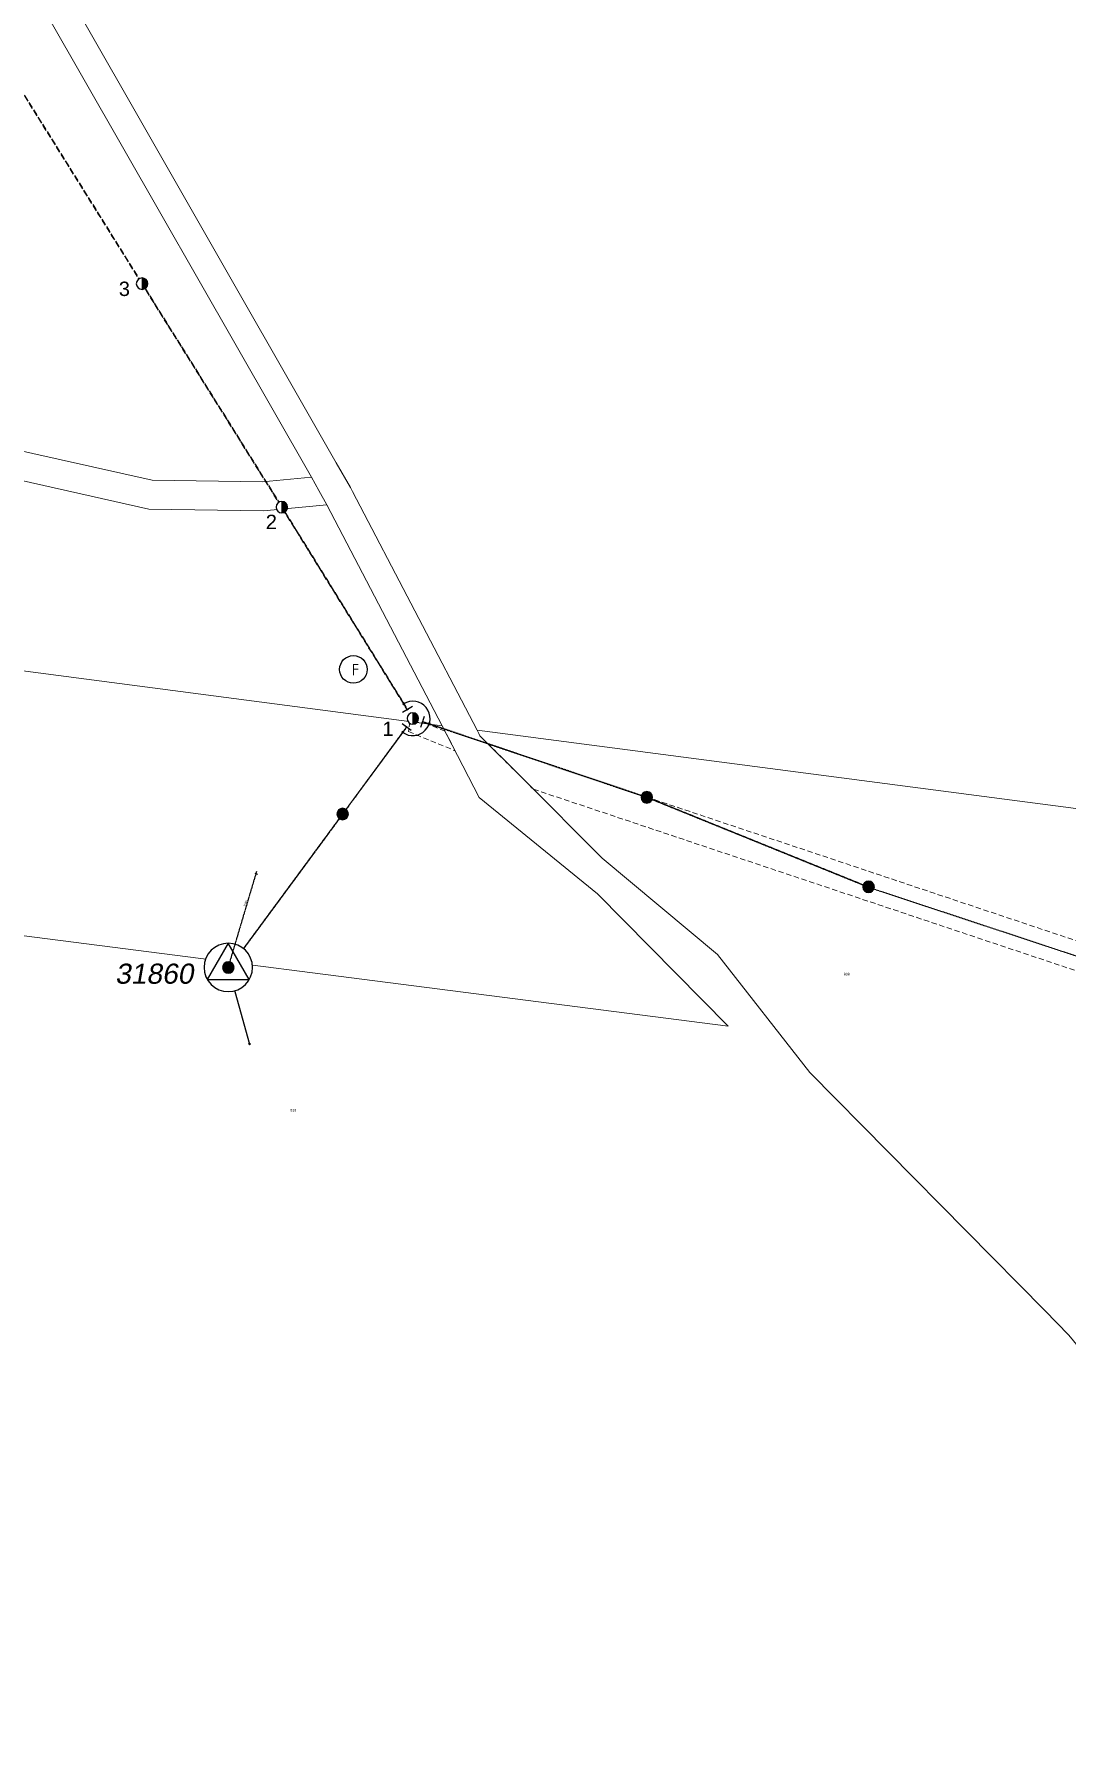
# Model space of a CAD drawing. Header units: metres. Extents: x 249687 to 257263, y 6187901 to 6192012.
# Drawn here: x 253923 to 254642, y 6188532 to 6189715 of the extents above; entities that cross this region are included whole.
import ezdxf
from ezdxf.enums import TextEntityAlignment as Align

# ---------------------------------------------------------------- set-up
doc = ezdxf.new("R2010")
doc.units = ezdxf.units.M
for name, pattern in [('Cable Exist OH', [1, 1, 0]), ('Cable New OH', [6, 4, -2]), ('HIDDEN', [0.375, 0.25, -0.125]), ('HIDDEN2', [0.1875, 0.125, -0.0625])]:
    doc.linetypes.add(name, pattern=pattern)
doc.layers.get('0').update_dxf_attribs({"color": 6})
for name, color, linetype in [('_User_HV_Exist', 7, 'Continuous'), ('Equip_SP_HV_EXT', 7, 'Continuous'), ('Mains_HV_EXT', 7, 'Continuous'), ('Mains_HV_NEW', 2, 'Continuous'), ('Mains_HV_New_B10', 2, 'Continuous'), ('Mains_HV_NEW_Hardwired', 2, 'Continuous'), ('Mains_LV_EXT', 7, 'Continuous'), ('OH_Details_SP_MISC', 7, 'Continuous'), ('Services_SP_EXT', 7, 'Continuous'), ('Sub_SP_TR_HV_LV_MOD', 3, 'Continuous'), ('SupportsOH_SP_TR_HV_LV_SL_EXT', 7, 'Continuous'), ('SupportsOH_SP_TR_HV_LV_SL_MOD', 3, 'Continuous'), ('SupportsOH_SP_TR_HV_LV_SL_NEW', 2, 'Continuous')]:
    doc.layers.add(name, color=color, linetype=linetype)
for name, color, linetype, lineweight in [('Cadastre Land Parcels_SP_EXT', 8, 'Continuous', 5), ('Cadastre Other Property_SP_EXT', 8, 'HIDDEN', 5), ('Cadastre Roads_SP_EXT', 8, 'Continuous', 5)]:
    doc.layers.add(name, color=color, linetype=linetype, lineweight=lineweight)
doc.styles.add('iecARIAL', font='arial.ttf', dxfattribs={"height": 2})
doc.styles.add('iecISOCP', font='isocp.shx')
doc.styles.add('POLE_LABEL', font='arial.ttf')
doc.styles.get("Standard").update_dxf_attribs({"font": 'arial.ttf'})

# ---------------------------------------------------------------- blocks, each defined once
blk = doc.blocks.new('SUB_POLE_EXT')
blk.add_wipeout([(0, 4.22), (0.42, 4.2), (0.83, 4.14), (1.21, 4.05), (1.62, 3.9), (1.99, 3.72), (2.35, 3.51), (2.68, 3.26), (2.99, 2.99), (3.28, 2.66), (3.52, 2.34), (3.76, 1.92), (3.9, 1.62), (4.04, 1.23), (4.18, 0.63), (4.22, 0), (4.18, -0.61), (4.06, -1.15), (3.9, -1.62), (3.58, -2.24), (3.22, -2.73), (2.97, -3.01), (2.68, -3.26), (2.36, -3.5), (2, -3.72), (1.64, -3.89), (1.25, -4.03), (0.82, -4.14), (0.42, -4.2), (0, -4.22), (-0.41, -4.2), (-0.8, -4.15), (-1.21, -4.05), (-1.62, -3.9), (-1.99, -3.73), (-2.35, -3.51), (-2.68, -3.26), (-2.96, -3.02), (-3.23, -2.72), (-3.51, -2.35), (-3.71, -2.01), (-3.91, -1.6), (-4.05, -1.21), (-4.16, -0.76), (-4.22, -0.14), (-4.21, 0.39), (-4.14, 0.83), (-4.03, 1.27), (-3.9, 1.63), (-3.71, 2.02), (-3.5, 2.37), (-3.28, 2.67), (-2.99, 2.99), (-2.68, 3.27), (-2.33, 3.52), (-1.98, 3.73), (-1.63, 3.9), (-1.2, 4.05), (-0.78, 4.15), (-0.4, 4.21)])
blk.add_line((2.16, 0.48), (2.16, 0.48, 0))
blk.add_lwpolyline([(-4.22, 0, 1), (4.22, 0, 1)], format="xyb", close=True)
blk.add_lwpolyline([(2.14, 0.52), (0, 4.22), (-3.66, -2.11), (3.66, -2.11)], close=True)
for tag, height, flags, p in [('ASSET_NUM', 3.5, 8, (2, 2)), ('STREET_CODE', 0.2, 9, (1.5, 0)), ('CONSTRUCTED_VOLTAGE', 0.2, 9, (1.5, -0.2)), ('OPERATING_VOLTAGE', 0.2, 9, (1.5, -0.6)), ('OPERATED_BY', 0.2, 9, (1.5, -0.8)), ('ORIENTATION', 0.2, 9, (1.5, -1.2)), ('OWNED_BY', 0.2, 9, (1.5, -1.4)), ('SECONDARY_VOLTAGE', 0.2, 9, (1.5, -1.6)), ('STATE', 0.2, 9, (1.5, -1.8)), ('SUBSTATION_TYPE', 0.2, 9, (1.5, -2)), ('STREETNAME', 0.2, 9, (1.5, -2.8)), ('SUBURB', 0.2, 9, (1.5, -3)), ('NO_PHASES', 0.2, 9, (1.5, -0.4)), ('MAINTAINED_BY', 0.2, 9, (1.5, -1)), ('USAGE', 0.2, 9, (1.5, -2.2)), ('LEGEND', 0.2, 9, (1.5, -2.4)), ('LOCATION', 0.2, 9, (1.5, -2.6)), ('Z', 0.2, 1, (1.5, -3.4)), ('NOTES', 0.2, 9, (1.5, -3.2))]:
    blk.add_attdef(tag, text='', height=height, dxfattribs=dict(flags=flags)).set_placement(p, align=Align.MIDDLE_LEFT)
blk = doc.blocks.new('CCP_EXT')
blk.add_wipeout([(0, 0.6), (0.6, 0), (0, -0.6), (-0.6, 0)])
blk.add_lwpolyline([(-0.6, 0), (0, 0.6), (0.6, 0), (0, -0.6), (-0.6, 0)])
at = {"flags": 1}
blk.add_attdef('Z', (0, 0), '', height=0.2, dxfattribs=at)
at = {"flags": 9}
for tag, p in [('CCP_TYPE', (0, 0)), ('CONSTRUCTED_VOLTAGE', (0, -0.2)), ('NO_PHASES', (0, -0.4)), ('OPERATING_VOLTAGE', (0, -0.6)), ('ORIENTATION', (0, -0.8)), ('OWNED_BY', (0, -1)), ('USAGE', (0, -1.2)), ('LEGEND', (0, -1.4)), ('LIFE_SUPPORT', (0, -1.6)), ('STATE', (0, -1.8)), ('NOTES', (0, -2))]:
    blk.add_attdef(tag, text='', height=0.2, dxfattribs=at).set_placement(p, align=Align.MIDDLE_LEFT)
blk = doc.blocks.new('POLE_EXT')
blk.add_hatch(color=256).paths.add_polyline_path([(-1, 0, 1), (1, 0, 1)])
blk.add_lwpolyline([(-1, 0, 1), (1, 0, 1)], format="xyb", close=True)
for tag, height, flags, p in [('pNumber', 2.5, 8, (-17.84, 2.07)), ('OWNED_BY', 0.2, 9, (1.35, -0.4)), ('SPECIAL_USE', 0.2, 9, (1.35, -0.8)), ('STATE', 0.2, 9, (1.35, -1)), ('cLV', 0.2, 9, (1.35, -1.4)), ('hDepth', 0.2, 9, (1.35, -1.6)), ('hDia', 0.2, 9, (1.35, -1.8)), ('cHV', 0.2, 9, (1.35, -2)), ('PARENT', 0.2, 9, (1.35, -0.6)), ('USAGE', 0.2, 9, (1.35, -1.2)), ('LBRACKET', 0.2, 9, (1.35, -2.2)), ('LExisting', 0.2, 9, (1.35, -2.4)), ('LANTNUMBER', 0.2, 9, (1.35, -2.6)), ('LOther', 0.2, 9, (1.35, -2.8)), ('LRemove', 0.2, 9, (1.35, -3)), ('cLinedev', 0.2, 9, (1.35, -3.4)), ('pExisting', 0.2, 9, (1.35, -3.8)), ('pFooting', 0.2, 9, (1.35, -4.4)), ('pNew', 0.2, 9, (1.35, -4.6)), ('pRelocate', 0.2, 9, (1.35, -5)), ('pRemove', 0.2, 9, (1.35, -5.2)), ('pReplace', 0.2, 9, (1.35, -5.4)), ('pStay', 0.2, 9, (1.35, -5.6)), ('pType', 0.2, 9, (1.35, -5.8)), ('LEGEND', 0.2, 9, (1.35, -3.2)), ('LOCATION', 0.2, 9, (1.35, -3.6)), ('PFNUMBER', 0.2, 9, (1.35, -4)), ('NEWPFNUMBER', 0.2, 9, (1.35, -4.2)), ('cspan', 0.2, 9, (1.35, -6)), ('STREETNAME', 0.2, 9, (1.35, -6.2)), ('SUBURB', 0.2, 9, (1.35, -6.4)), ('OPERATED_BY', 0.2, 9, (1.36, -7.01)), ('NOTES', 0.2, 9, (1.35, -6.6)), ('MAINTAINED_BY', 0.2, 9, (1.36, -6.81))]:
    blk.add_attdef(tag, text='', height=height, dxfattribs=dict(flags=flags)).set_placement(p, align=Align.MIDDLE_LEFT)
at = {"style": 'POLE_LABEL'}
for tag, height, flags, p in [('ASSET_NUM', 2.5, 8, (2, 2)), ('STRUCTURE_PLANT_NUMBER', 0.2, 9, (1.35, 0.03)), ('STREET_CODE', 0.2, 9, (1.35, -0.2))]:
    blk.add_attdef(tag, text='', height=height, dxfattribs=dict(at, flags=flags)).set_placement(p, align=Align.MIDDLE_LEFT)
at = {"flags": 1}
blk.add_attdef('Z', (1.35, -7.33), '', height=0.2, dxfattribs=at)
blk = doc.blocks.new('End Shackle_EXT')
blk.add_wipeout([(0, 0.3), (1.8, 0.3), (1.8, -0.3), (0, -0.3)])
blk.add_line((1.8, -1), (1.8, 1))
at = {"flags": 1}
blk.add_attdef('Z', (0, 0), '', height=0.2, dxfattribs=at)
at = {"flags": 9}
for tag, p in [('CONNECTOR_TYPE', (0, 0)), ('CONSTRUCTED_VOLTAGE', (0, -0.2)), ('NO_PHASES', (0, -0.4)), ('OPERATING_VOLTAGE', (0, -0.6)), ('ORIENTATION', (0, -0.8)), ('OWNED_BY', (0, -1)), ('STATE', (0, -1.2)), ('USAGE', (0, -1.4)), ('NOTES', (0, -1.6))]:
    blk.add_attdef(tag, text='', height=0.2, dxfattribs=at).set_placement(p, align=Align.MIDDLE_LEFT)
blk = doc.blocks.new('*U40')
blk.add_circle((-11.38, 9.68), 2.4)
at = {"insert": (-11.66, 10.61), "char_height": 2, "width": 1.2998, "attachment_point": 1, "style": 'iecISOCP'}
blk.add_mtext('F', dxfattribs=at)
for tag, height, flags, p in [('ASSET_NUM', 2.5, 8, (2, 2)), ('STREET_CODE', 0.2, 9, (1.5, 0)), ('CONSTRUCTED_VOLTAGE', 0.2, 9, (1.5, -0.2)), ('OPERATING_VOLTAGE', 0.2, 9, (1.5, -0.8)), ('ORIENTATION', 0.2, 9, (1.5, -1)), ('OWNED_BY', 0.2, 9, (1.5, -1.2)), ('STATE', 0.2, 9, (1.5, -1.4)), ('STREETNAME', 0.2, 9, (1.5, -2.2)), ('SUBURB', 0.2, 9, (1.5, -2.4)), ('Z', 0.2, 1, (1.5, -2.8)), ('FLITE_NUMBER', 0.2, 9, (1.5, -0.4)), ('USAGE', 0.2, 9, (1.5, -1.6)), ('LEGEND', 0.2, 9, (1.5, -1.8)), ('LOCATION', 0.2, 9, (1.5, -2)), ('NOTES', 0.2, 9, (1.5, -2.6)), ('INDICATOR_TYPE', 0.2, 9, (1.5, -0.6))]:
    blk.add_attdef(tag, text='', height=height, dxfattribs=dict(flags=flags)).set_placement(p, align=Align.MIDDLE_LEFT)
blk = doc.blocks.new('POLE_REPLACE_NEW')
for tag, flags, p in [('LOther', 9, (1.5, -2.6)), ('LRemove', 9, (1.5, -2.8)), ('LEGEND', 9, (1.5, -3)), ('cLinedev', 9, (1.5, -3.2)), ('cspan', 9, (1.5, -5.6)), ('SUBURB', 9, (1.5, -5.8)), ('STREETNAME', 9, (1.5, -6)), ('pExisting', 9, (1.5, -3.4)), ('PFNUMBER', 9, (1.5, -3.6)), ('NEWPFNUMBER', 9, (1.5, -3.8)), ('pFooting', 9, (1.5, -4)), ('pNew', 9, (1.5, -4.2)), ('pNumber', 9, (1.5, -4.4)), ('pRelocate', 9, (1.5, -4.6)), ('pRemove', 9, (1.5, -4.8)), ('pReplace', 9, (1.5, -5)), ('pStay', 9, (1.5, -5.2)), ('pType', 9, (1.5, -5.4)), ('OPERATED_BY', 9, (1.5, -6.6)), ('Z', 1, (1.5, -7)), ('LOCATION', 9, (1.5, -6.2)), ('NOTES', 9, (1.5, -6.4)), ('MAINTAINED_BY', 9, (1.5, -6.8))]:
    blk.add_attdef(tag, text='', height=0.2, dxfattribs=dict(flags=flags)).set_placement(p, align=Align.MIDDLE_LEFT)
blk.add_wipeout([(0, 1), (-0.13, 0.99), (-0.25, 0.97), (-0.37, 0.93), (-0.48, 0.88), (-0.59, 0.81), (-0.68, 0.73), (-0.77, 0.64), (-0.84, 0.54), (-0.9, 0.43), (-0.95, 0.31), (-0.98, 0.19), (-1, 0.06), (-1, -0.06), (-0.98, -0.19), (-0.95, -0.31), (-0.9, -0.43), (-0.84, -0.54), (-0.77, -0.64), (-0.68, -0.73), (-0.59, -0.81), (-0.48, -0.88), (-0.37, -0.93), (-0.25, -0.97), (-0.13, -0.99), (0, -1), (0.13, -0.99), (0.25, -0.97), (0.37, -0.93), (0.48, -0.88), (0.59, -0.81), (0.68, -0.73), (0.77, -0.64), (0.84, -0.54), (0.9, -0.43), (0.95, -0.31), (0.98, -0.19), (1, -0.06), (1, 0.06), (0.98, 0.19), (0.95, 0.31), (0.9, 0.43), (0.84, 0.54), (0.77, 0.64), (0.68, 0.73), (0.59, 0.81), (0.48, 0.88), (0.37, 0.93), (0.25, 0.97), (0.13, 0.99)])
h = blk.add_hatch(color=256)
edge = h.paths.add_edge_path()
edge.add_arc((0, 0), 1, 270, 450)
edge.add_line((0, 1), (0, -1))
blk.add_lwpolyline([(0, 1), (0, -1)])
at = {"lineweight": -3}
blk.add_arc((0, 0), 1, 90, 270, dxfattribs=at)
blk.add_arc((0, 0), 1, 270, 90)
for tag, height, flags, p in [('ASSET_NUM', 2.5, 8, (2, 2)), ('STREET_CODE', 0.2, 9, (1.5, 0)), ('OWNED_BY', 0.2, 9, (1.5, -0.2)), ('SPECIAL_USE', 0.2, 9, (1.5, -0.6)), ('STATE', 0.2, 9, (1.5, -0.8)), ('cLV', 0.2, 9, (1.5, -1.2)), ('cHV', 0.2, 9, (1.5, -1.8)), ('PARENT', 0.2, 9, (1.5, -0.4)), ('USAGE', 0.2, 9, (1.5, -1)), ('hDepth', 0.2, 9, (1.5, -1.4)), ('hDia', 0.2, 9, (1.5, -1.6)), ('LBRACKET', 0.2, 9, (1.5, -2)), ('LExisting', 0.2, 9, (1.5, -2.2)), ('LANTNUMBER', 0.2, 9, (1.5, -2.4))]:
    blk.add_attdef(tag, text='', height=height, dxfattribs=dict(flags=flags)).set_placement(p, align=Align.MIDDLE_LEFT)
at = {"style": 'POLE_LABEL', "flags": 9}
blk.add_attdef('STRUCTURE_PLANT_NUMBER', text='', height=0.2, dxfattribs=at).set_placement((1.5, 0.24), align=Align.MIDDLE_LEFT)
blk = doc.blocks.new('End Shackle_NEW')
at = {"flags": 9}
for tag, p in [('OPERATED_BY', (0, -2.01)), ('NOTES', (0, -1.6)), ('MAINTAINED_BY', (0, -1.81))]:
    blk.add_attdef(tag, text='', height=0.2, dxfattribs=at).set_placement(p, align=Align.MIDDLE_LEFT)
blk.add_wipeout([(-0.25, 0), (-0.25, 1.81), (0.25, 1.82), (0.25, 0)])
blk.add_line((1, 1.81), (-1, 1.81))
at = {"flags": 1}
blk.add_attdef('Z', (0, 0), '', height=0.2, dxfattribs=at)
at = {"flags": 9}
for tag, p in [('CONNECTOR_TYPE', (0, 0)), ('CONSTRUCTED_VOLTAGE', (0, -0.2)), ('OPERATING_VOLTAGE', (0, -0.6)), ('ORIENTATION', (0, -0.8)), ('OWNED_BY', (0, -1)), ('STATE', (0, -1.2)), ('NO_PHASES', (0, -0.4)), ('USAGE', (0, -1.4))]:
    blk.add_attdef(tag, text='', height=0.2, dxfattribs=at).set_placement(p, align=Align.MIDDLE_LEFT)
blk = doc.blocks.new('BOND POINT')
blk.add_hatch(color=256).paths.add_polyline_path([(-1, 0, 1), (1, 0, 1)])
blk.add_lwpolyline([(-1, 0, 1), (1, 0, 1)], format="xyb", close=True)

msp = doc.modelspace()

# ---------------------------------------------------------------- linework, layer by layer
at = {"layer": '_User_HV_Exist', "color": 7, "linetype": 'Cable Exist OH', "flags": 128}
msp.add_lwpolyline([(254503.877, 6189120.457), (254349.582, 6189182.988)], dxfattribs=at)
at = {"layer": 'Cadastre Land Parcels_SP_EXT', "linetype": 'Continuous'}
for points in [[(253931.746, 6189728.168), (253860.726, 6189736.661), (253800.221, 6189743.895), (253705.46, 6189917.559), (253514.214, 6189943.803), (253453.155, 6189499.943), (253437.675, 6189387.406), (253373.759, 6189362.069), (253379.296, 6189361.439), (253406.349, 6189357.825), (253459.823, 6189360.574), (253486.416, 6189370.824), (253537.791, 6189400.714), (253614.507, 6189460.357), (253666.404, 6189470.611), (253718.562, 6189467.439), (253744.214, 6189461.124), (253796.081, 6189444.622), (253900.13, 6189427.503), (254004.902, 6189403.964), (254081.847, 6189402.777), (254115.895, 6189406.008), (253931.746, 6189728.168)], [(254783.389, 6189157.64), (254231.412, 6189229.781), (254232.671, 6189227.372), (254233.353, 6189225.948), (254263.403, 6189195.881), (254318.407, 6189140.608), (254398.934, 6189073.353), (254463.203, 6188991.128), (254626.822, 6188825.38), (254643.743, 6188808.177), (254650.024, 6188800.239), (254737.846, 6189035.554), (254744.804, 6189054.276), (254783.389, 6189157.64)]]:
    msp.add_lwpolyline(points, close=True, dxfattribs=at)
at = {"layer": 'Cadastre Other Property_SP_EXT', "linetype": 'HIDDEN2', "ltscale": 30}
msp.add_lwpolyline([(254239.307, 6189219.999), (254270.623, 6189188.636), (255131.566, 6188900.502), (254865.006, 6188566.493), (254880.841, 6188557.41), (255151.696, 6188893.764), (255705.513, 6188708.565), (256318.37, 6188531.555), (256320.675, 6188551.867), (255708.017, 6188728.834), (254239.307, 6189219.999)], close=True, dxfattribs=at)
at = {"layer": 'Cadastre Roads_SP_EXT', "linetype": 'Continuous'}
msp.add_lwpolyline([(253896.237, 6189407.753), (254002.579, 6189383.92), (254082.657, 6189382.594), (254126.706, 6189386.866), (254121.121, 6189396.754), (254115.895, 6189406.008), (254081.847, 6189402.777), (254004.902, 6189403.964), (253900.13, 6189427.503)], dxfattribs=at)
at = {"layer": 'Mains_HV_EXT', "color": 7, "linetype": 'Cable Exist OH'}
for points in [[(254186.607, 6189237.984), (254137.708, 6189171.382), (254057.291, 6189062.22)], [(254186.607, 6189237.984), (254349.582, 6189182.988), (254504.135, 6189120.348), (254668.024, 6189066.117)]]:
    msp.add_lwpolyline(points, dxfattribs=at)
at = {"layer": 'Mains_HV_New_B10', "color": 7, "linetype": 'Cable New OH'}
for points in [[(253411.344, 6190483.564), (253411.344, 6190483.564), (253513.486, 6190319.161), (253606.62, 6190169.043), (253705.406, 6190010.197), (253802.418, 6189857.309), (253899.986, 6189697.822), (253996.892, 6189542.64), (254094.283, 6189386.892), (254185.541, 6189239.68)], [(254186.599, 6189237.984), (254095.343, 6189385.196), (253997.951, 6189540.944), (253900.001, 6189697.831), (253803.477, 6189855.612)]]:
    msp.add_lwpolyline(points, dxfattribs=at)
at = {"layer": 'OH_Details_SP_MISC', "color": 7, "linetype": 'Cable Exist OH', "flags": 128}
msp.add_lwpolyline([(254504.361, 6189120.273), (254349.582, 6189182.988), (254186.6, 6189237.986), (254137.708, 6189171.382), (254057.291, 6189062.22)], dxfattribs=at)
at = {"layer": 'Services_SP_EXT'}
msp.add_lwpolyline([(254058.041, 6189064.426), (254072.845, 6189011.026)], dxfattribs=at)

# ---------------------------------------------------------------- block references
at = {"layer": 'Equip_SP_HV_EXT', "xscale": 4, "yscale": 4, "zscale": 4}
msp.add_blockref('*U40', (254190.69, 6189233.443), dxfattribs=at)
at = {"layer": 'SupportsOH_SP_TR_HV_LV_SL_EXT', "xscale": 4, "yscale": 4, "zscale": 4}
msp.add_blockref('POLE_EXT', (254504.135, 6189120.586), dxfattribs=at)
at = {"layer": 'SupportsOH_SP_TR_HV_LV_SL_MOD', "xscale": 4, "yscale": 4, "zscale": 4}
for p in [(254349.582, 6189182.988), (254137.708, 6189171.382)]:
    msp.add_blockref('POLE_EXT', p, dxfattribs=at)

# ---------------------------------------------------------------- texts
at = {"layer": 'Cadastre Land Parcels_SP_EXT'}
for s, p in [('808', (254486.77, 6189058.872)), ('819', (254101.24, 6188963.989))]:
    msp.add_text(s, height=1.8, dxfattribs=at).set_placement(p)
at = {"layer": 'Mains_LV_EXT'}
msp.add_text('E99', height=1.8, rotation=71.859812, dxfattribs=at).set_placement((254070.378, 6189106.801))

# ---------------------------------------------------------------- next in the draw order: block references
at = {"layer": 'Mains_HV_NEW', "color": 7, "linetype": 'Cable Exist OH', "xscale": 4, "yscale": 4, "zscale": 4, "rotation": 31.0473927608574}
msp.add_blockref('End Shackle_NEW', (254186.6, 6189237.983), dxfattribs=at).dxf.unprotected_set("ltscale", 0)
at = {"layer": 'Services_SP_EXT'}
msp.add_blockref('CCP_EXT', (254072.845, 6189011.026), dxfattribs=at)

# ---------------------------------------------------------------- next in the draw order: block references
at = {"layer": 'Mains_HV_NEW', "color": 7, "linetype": 'Cable Exist OH', "xscale": 4, "yscale": 4, "zscale": 4, "rotation": 251.9986879552453}
msp.add_blockref('End Shackle_NEW', (254186.599, 6189237.984), dxfattribs=at).dxf.unprotected_set("ltscale", 0)

# ---------------------------------------------------------------- next in the draw order: block references
at = {"layer": 'Mains_HV_NEW', "color": 7, "linetype": 'Cable Exist OH', "xscale": 4, "yscale": 4, "zscale": 4, "rotation": 143.5131950466004}
msp.add_blockref('End Shackle_NEW', (254186.599, 6189237.984), dxfattribs=at).dxf.unprotected_set("ltscale", 0)
at = {"layer": 'Mains_HV_NEW_Hardwired', "color": 7, "linetype": 'Continuous', "xscale": 0.6, "yscale": 0.6, "zscale": 0.6}
for p in [(254180.279, 6189248.18), (254197.977, 6189234.147)]:
    msp.add_blockref('BOND POINT', p, dxfattribs=at).dxf.unprotected_set("ltscale", 0)

# ---------------------------------------------------------------- next in the draw order: linework, layer by layer
at = {"layer": 'Cadastre Land Parcels_SP_EXT', "linetype": 'Continuous'}
msp.add_lwpolyline([(254645.368, 6190117.995), (254290.548, 6190167.438), (254096.824, 6190194.427), (254017.608, 6190204.658), (253912.798, 6190236.301), (253807.333, 6190268.37), (253573.55, 6190368.421), (253667.74, 6190209.619), (253687.481, 6190176.395), (253844.068, 6189912.454), (253912.968, 6189801.603), (253926.416, 6189778.069), (254133.296, 6189416.013), (254143.134, 6189398.843), (254144.491, 6189396.216), (254231.412, 6189229.781), (254783.388, 6189157.64)], dxfattribs=at)
for points in [[(254002.579, 6189383.92), (253896.237, 6189407.753), (253791.357, 6189424.96), (253738.658, 6189441.661), (253715.502, 6189447.487), (253667.769, 6189450.332), (253623.102, 6189441.601), (253549.09, 6189384.029), (253495.087, 6189352.627), (253464.029, 6189340.704), (253405.597, 6189337.603), (253808.583, 6189284.992), (254207.041, 6189232.912), (254126.706, 6189386.866), (254082.657, 6189382.594), (254002.579, 6189383.92)], [(254207.041, 6189232.912), (253808.583, 6189284.992), (253783.485, 6189103.387), (254406.322, 6189023.484), (254315.198, 6189115.769), (254232.835, 6189182.863), (254214.115, 6189219.334), (254207.041, 6189232.912)]]:
    msp.add_lwpolyline(points, close=True, dxfattribs=at)
at = {"layer": 'Cadastre Other Property_SP_EXT', "linetype": 'HIDDEN2', "ltscale": 30}
msp.add_lwpolyline([(254209.005, 6189229.152), (254196.435, 6189234.308), (254184.622, 6189235.852), (254183.548, 6189228.818), (254216.143, 6189215.393), (254209.005, 6189229.152)], close=True, dxfattribs=at)
at = {"layer": 'Mains_HV_NEW_Hardwired', "color": 7, "linetype": 'Continuous'}
msp.add_arc((254186.607, 6189237.984), 12, 233.687323, 121.822845, dxfattribs=at).dxf.unprotected_set("ltscale", 0)

# ---------------------------------------------------------------- next in the draw order: block references
at = {"layer": 'Mains_HV_NEW_Hardwired', "color": 7, "linetype": 'Continuous', "xscale": 0.6, "yscale": 0.6, "zscale": 0.6}
msp.add_blockref('BOND POINT', (254179.505, 6189228.311), dxfattribs=at).dxf.unprotected_set("ltscale", 0)

# ---------------------------------------------------------------- next in the draw order: block references
at = {"layer": 'Mains_LV_EXT', "rotation": 251.7874620386402}
msp.add_blockref('End Shackle_EXT', (254077.94, 6189131.477), dxfattribs=at)
at = {"layer": 'Sub_SP_TR_HV_LV_MOD'}
ref = msp.add_blockref('SUB_POLE_EXT', (254058.036, 6189064.426), dxfattribs=dict(at, xscale=4, yscale=4, zscale=4))
ref.add_attrib('ASSET_NUM', '31860', dxfattribs={"layer": '0', "height": 14, "oblique": 10}).set_placement((254033.559, 6189060.086), align=Align.MIDDLE_RIGHT)
at = {"layer": 'SupportsOH_SP_TR_HV_LV_SL_NEW', "color": 7, "linetype": 'Cable Exist OH'}
ref = msp.add_blockref('POLE_REPLACE_NEW', (253997.951, 6189540.944), dxfattribs=dict(at, xscale=4, yscale=4, zscale=4))
ref.add_attrib('pNumber', '3', dxfattribs={"height": 10}).set_placement((253981.743, 6189537.378), align=Align.MIDDLE_LEFT)
ref = msp.add_blockref('POLE_REPLACE_NEW', (254095.343, 6189385.196), dxfattribs=dict(at, xscale=4, yscale=4, zscale=4))
ref.add_attrib('pNumber', '2', dxfattribs={"height": 10}).set_placement((254084.142, 6189374.935), align=Align.MIDDLE_LEFT)
at = {"layer": 'SupportsOH_SP_TR_HV_LV_SL_NEW', "color": 1, "linetype": 'Cable Exist OH'}
ref = msp.add_blockref('POLE_REPLACE_NEW', (254186.6, 6189237.984), dxfattribs=dict(at, xscale=4, yscale=4, zscale=4))
ref.add_attrib('pNumber', '1', dxfattribs={"layer": '0', "height": 10, "style": 'iecARIAL'}).set_placement((254165.408, 6189230.752), align=Align.MIDDLE_LEFT)

# ---------------------------------------------------------------- next in the draw order: linework, layer by layer
at = {"layer": 'Mains_LV_EXT', "linetype": 'Cable Exist OH'}
msp.add_lwpolyline([(254058.036, 6189064.426), (254077.94, 6189131.477)], dxfattribs=at)

# ---------------------------------------------------------------- next in the draw order: block references
at = {"layer": 'SupportsOH_SP_TR_HV_LV_SL_MOD', "xscale": 4, "yscale": 4, "zscale": 4}
msp.add_blockref('POLE_EXT', (254058.041, 6189064.426), dxfattribs=at)

doc.saveas('drawing.dxf')
